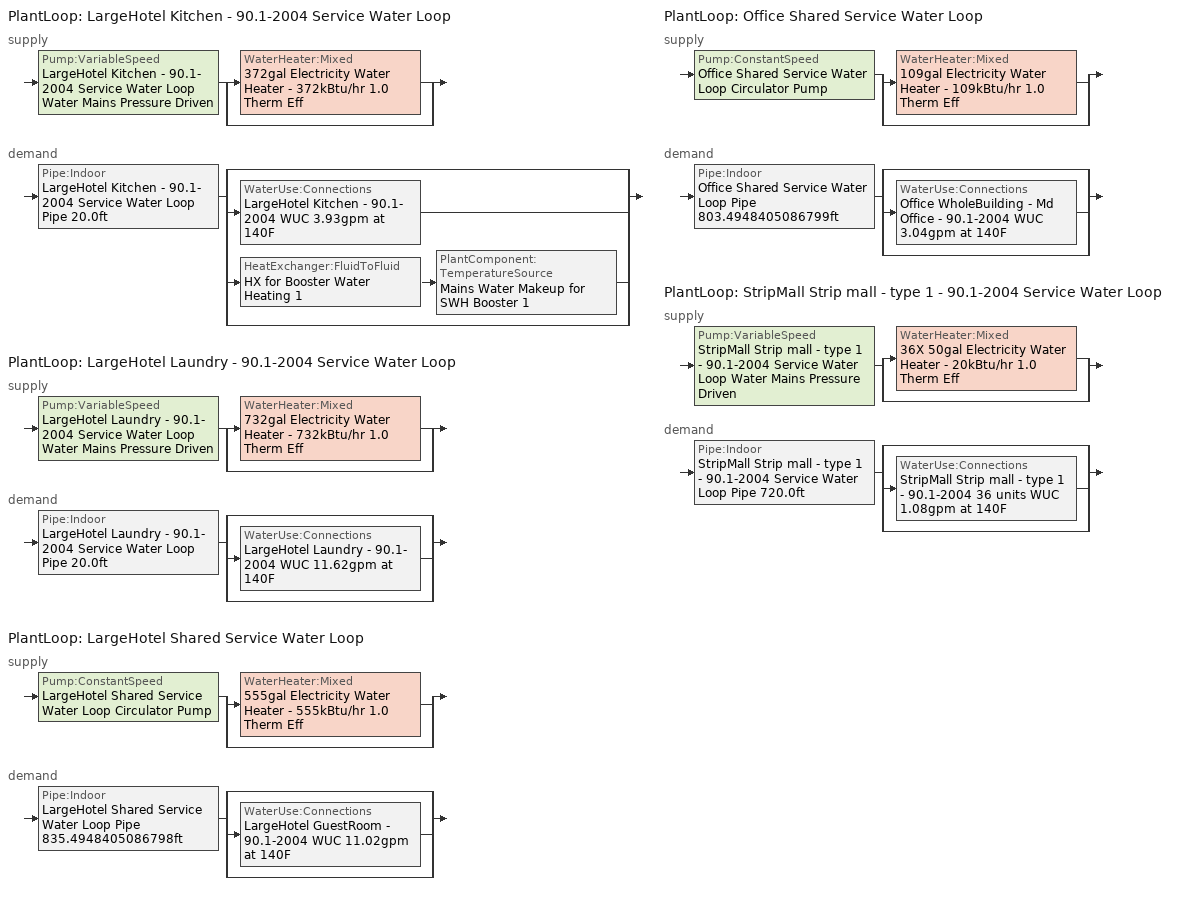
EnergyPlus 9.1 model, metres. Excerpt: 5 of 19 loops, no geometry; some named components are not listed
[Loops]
PlantLoop 'LargeHotel Kitchen - 90.1-2004 Service Water Loop'
 supply: Pump:VariableSpeed 'LargeHotel Kitchen - 90.1-2004 Service Water Loop Water Mains Pressure Driven' > split
  | WaterHeater:Mixed '372gal Electricity Water Heater - 372kBtu/hr 1.0 Therm Eff'
  | bypass
 demand: Pipe:Indoor 'LargeHotel Kitchen - 90.1-2004 Service Water Loop Pipe 20.0ft' > split
  | bypass
  | WaterUse:Connections 'LargeHotel Kitchen - 90.1-2004 WUC 3.93gpm at 140F'
  | HeatExchanger:FluidToFluid 'HX for Booster Water Heating 1' > PlantComponent:TemperatureSource 'Mains Water Makeup for SWH Booster 1'
  | bypass
PlantLoop 'LargeHotel Laundry - 90.1-2004 Service Water Loop'
 supply: Pump:VariableSpeed 'LargeHotel Laundry - 90.1-2004 Service Water Loop Water Mains Pressure Driven' > split
  | WaterHeater:Mixed '732gal Electricity Water Heater - 732kBtu/hr 1.0 Therm Eff'
  | bypass
 demand: Pipe:Indoor 'LargeHotel Laundry - 90.1-2004 Service Water Loop Pipe 20.0ft' > split
  | bypass
  | WaterUse:Connections 'LargeHotel Laundry - 90.1-2004 WUC 11.62gpm at 140F'
  | bypass
PlantLoop 'LargeHotel Shared Service Water Loop'
 supply: Pump:ConstantSpeed 'LargeHotel Shared Service Water Loop Circulator Pump' > split
  | WaterHeater:Mixed '555gal Electricity Water Heater - 555kBtu/hr 1.0 Therm Eff'
  | bypass
 demand: Pipe:Indoor 'LargeHotel Shared Service Water Loop Pipe 835.4948405086798ft' > split
  | bypass
  | WaterUse:Connections 'LargeHotel GuestRoom - 90.1-2004 WUC 11.02gpm at 140F'
  | bypass
PlantLoop 'Office Shared Service Water Loop'
 supply: Pump:ConstantSpeed 'Office Shared Service Water Loop Circulator Pump' > split
  | WaterHeater:Mixed '109gal Electricity Water Heater - 109kBtu/hr 1.0 Therm Eff'
  | bypass
 demand: Pipe:Indoor 'Office Shared Service Water Loop Pipe 803.4948405086799ft' > split
  | bypass
  | WaterUse:Connections 'Office WholeBuilding - Md Office - 90.1-2004 WUC 3.04gpm at 140F'
  | bypass
PlantLoop 'StripMall Strip mall - type 1 - 90.1-2004 Service Water Loop'
 supply: Pump:VariableSpeed 'StripMall Strip mall - type 1 - 90.1-2004 Service Water Loop Water Mains Pressure Driven' > split
  | WaterHeater:Mixed '36X 50gal Electricity Water Heater - 20kBtu/hr 1.0 Therm Eff'
  | bypass
 demand: Pipe:Indoor 'StripMall Strip mall - type 1 - 90.1-2004 Service Water Loop Pipe 720.0ft' > split
  | bypass
  | WaterUse:Connections 'StripMall Strip mall - type 1 - 90.1-2004 36 units WUC 1.08gpm at 140F'
  | bypass
[Material] Roughness=Smooth; Thickness {m}=0.001143; Conductivity {W/m-K}=386; Density {kg/m3}=8906.27; Specific Heat {J/kg-K}=385.1856; Thermal Absorptance=0.9; Solar Absorptance=0.7; Visible Absorptance=0.7
Copper pipe 0.75in type L 1; Copper pipe 0.75in type L 2; Copper pipe 0.75in type L 3; Copper pipe 0.75in type L 6; Copper pipe 0.75in type L 7
[Construction]
Uninsulated copper pipe 0.75in type L 1: Copper pipe 0.75in type L 1
Uninsulated copper pipe 0.75in type L 2: Copper pipe 0.75in type L 2
Uninsulated copper pipe 0.75in type L 3: Copper pipe 0.75in type L 3
Uninsulated copper pipe 0.75in type L 6: Copper pipe 0.75in type L 6
Uninsulated copper pipe 0.75in type L 7: Copper pipe 0.75in type L 7
[SetpointManager:Scheduled] Control Variable=Temperature
Name | Schedule | Setpoint Node or NodeList
Service hot water setpoint manager 1 | Service Water Loop Temp - 140F 1 | LargeHotel Kitchen - 90.1-2004 Service Water Loop Supply Outlet Node
Service hot water setpoint manager 2 | Service Water Loop Temp - 140F 2 | LargeHotel Laundry - 90.1-2004 Service Water Loop Supply Outlet Node
Service hot water setpoint manager 6 | Service Water Loop Temp - 140F 6 | LargeHotel Shared Service Water Loop Supply Outlet Node
Service hot water setpoint manager 7 | Service Water Loop Temp - 140F 7 | Office Shared Service Water Loop Supply Outlet Node
Service hot water setpoint manager 3 | Service Water Loop Temp - 140F 3 | StripMall Strip mall - type 1 - 90.1-2004 Service Water Loop Supply Outlet Node
[PlantLoop] Fluid Type=Water; Maximum Loop Temperature {C}=60; Minimum Loop Temperature {C}=10; Maximum Loop Flow Rate {m3/s}=Autosize; Minimum Loop Flow Rate {m3/s}=0; Plant Loop Volume {m3}=Autocalculate; Load Distribution Scheme=Optimal; Plant Loop Demand Calculation Scheme=SingleSetpoint
Name | Plant Equipment Operation Scheme
LargeHotel Kitchen - 90.1-2004 Service Water Loop | LargeHotel Kitchen - 90.1-2004 Service Water Loop Operation Schemes
LargeHotel Laundry - 90.1-2004 Service Water Loop | LargeHotel Laundry - 90.1-2004 Service Water Loop Operation Schemes
LargeHotel Shared Service Water Loop | LargeHotel Shared Service Water Loop Operation Schemes
Office Shared Service Water Loop | Office Shared Service Water Loop Operation Schemes
StripMall Strip mall - type 1 - 90.1-2004 Service Water Loop | StripMall Strip mall - type 1 - 90.1-2004 Service Water Loop Operation Schemes
[Sizing:Plant] Loop Type=Heating; Design Loop Exit Temperature {C}=60; Loop Design Temperature Difference {deltaC}=5; Sizing Option=NonCoincident; Zone Timesteps in Averaging Window=1; Coincident Sizing Factor Mode=None
LargeHotel Kitchen - 90.1-2004 Service Water Loop; LargeHotel Laundry - 90.1-2004 Service Water Loop; LargeHotel Shared Service Water Loop; Office Shared Service Water Loop; StripMall Strip mall - type 1 - 90.1-2004 Service Water Loop
[Pump:ConstantSpeed] Design Flow Rate {m3/s}=Autosize; Design Pump Head {Pa}=29890.7; Design Power Consumption {W}=Autosize; Motor Efficiency=0.825; Fraction of Motor Inefficiencies to Fluid Stream=0; Pump Control Type=Intermittent; Design Power Sizing Method=PowerPerFlowPerPressure; Design Electric Power per Unit Flow Rate {W/(m3/s)}=348701.1; Design Shaft Power per Unit Flow Rate per Unit Head=1.28205
LargeHotel Shared Service Water Loop Circulator Pump; Office Shared Service Water Loop Circulator Pump
[Pump:VariableSpeed] Design Maximum Flow Rate {m3/s}=Autosize; Design Pump Head {Pa}=0.001; Design Power Consumption {W}=Autosize; Motor Efficiency=0.825; Fraction of Motor Inefficiencies to Fluid Stream=0; Coefficient 1 of the Part Load Performance Curve=0; Coefficient 2 of the Part Load Performance Curve=1; Coefficient 3 of the Part Load Performance Curve=0; Coefficient 4 of the Part Load Performance Curve=0; Design Minimum Flow Rate {m3/s}=0; Pump Control Type=Continuous; Skin Loss Radiative Fraction=0.5; Design Power Sizing Method=PowerPerFlowPerPressure; Design Electric Power per Unit Flow Rate {W/(m3/s)}=348701.1; Design Shaft Power per Unit Flow Rate per Unit Head=1.28205; Design Minimum Flow Rate Fraction=0
LargeHotel Kitchen - 90.1-2004 Service Water Loop Water Mains Pressure Driven; LargeHotel Laundry - 90.1-2004 Service Water Loop Water Mains Pressure Driven; StripMall Strip mall - type 1 - 90.1-2004 Service Water Loop Water Mains Pressure Driven
[PlantEquipmentOperationSchemes] Control Scheme Object Type 1=PlantEquipmentOperation:HeatingLoad; Control Scheme Schedule Name 1=Always On Discrete
Name | Control Scheme Name 1
LargeHotel Kitchen - 90.1-2004 Service Water Loop Operation Schemes | LargeHotel Kitchen - 90.1-2004 Service Water Loop Heating Operation Scheme
LargeHotel Laundry - 90.1-2004 Service Water Loop Operation Schemes | LargeHotel Laundry - 90.1-2004 Service Water Loop Heating Operation Scheme
LargeHotel Shared Service Water Loop Operation Schemes | LargeHotel Shared Service Water Loop Heating Operation Scheme
Office Shared Service Water Loop Operation Schemes | Office Shared Service Water Loop Heating Operation Scheme
StripMall Strip mall - type 1 - 90.1-2004 Service Water Loop Operation Schemes | StripMall Strip mall - type 1 - 90.1-2004 Service Water Loop Heating Operation Scheme
[PlantEquipmentList]
LargeHotel Kitchen - 90.1-2004 Service Water Loop Heating Equipment List: WaterHeater:Mixed, 372gal Electricity Water Heater - 372kBtu/hr 1.0 Therm Eff
LargeHotel Laundry - 90.1-2004 Service Water Loop Heating Equipment List: WaterHeater:Mixed, 732gal Electricity Water Heater - 732kBtu/hr 1.0 Therm Eff
LargeHotel Shared Service Water Loop Heating Equipment List: WaterHeater:Mixed, 555gal Electricity Water Heater - 555kBtu/hr 1.0 Therm Eff
Office Shared Service Water Loop Heating Equipment List: WaterHeater:Mixed, 109gal Electricity Water Heater - 109kBtu/hr 1.0 Therm Eff
StripMall Strip mall - type 1 - 90.1-2004 Service Water Loop Heating Equipment List: WaterHeater:Mixed, 36X 50gal Electricity Water Heater - 20kBtu/hr 1.0 Therm Eff
[WaterHeater:Mixed] Deadband Temperature Difference {deltaC}=2; Maximum Temperature Limit {C}=60; Heater Control Type=Cycle; Heater Ignition Minimum Flow Rate {m3/s}=0; Heater Ignition Delay {s}=0; Heater Fuel Type=Electricity; Heater Thermal Efficiency=1; Off Cycle Parasitic Fuel Consumption Rate {W}=0; Off Cycle Parasitic Fuel Type=Electricity; Off Cycle Parasitic Heat Fraction to Tank=0; On Cycle Parasitic Fuel Consumption Rate {W}=0; On Cycle Parasitic Fuel Type=Electricity; On Cycle Parasitic Heat Fraction to Tank=0; Ambient Temperature Indicator=Schedule; Off Cycle Loss Fraction to Zone=1; On Cycle Loss Fraction to Zone=1; Use Side Effectiveness=1; Source Side Effectiveness=1; Use Side Design Flow Rate {m3/s}=Autosize; Source Side Design Flow Rate {m3/s}=Autosize; Indirect Water Heating Recovery Time {hr}=1.5; Source Side Flow Control Mode=IndirectHeatPrimarySetpoint
Name | Tank Volume {m3} | Setpoint Temperature Schedule | Heater Maximum Capacity {W} | Ambient Temperature Schedule | Off Cycle Loss Coefficient to Ambient Temperature {W/K} | On Cycle Loss Coefficient to Ambient Temperature {W/K}
372gal Electricity Water Heater - 372kBtu/hr 1.0 Therm Eff | 1.4067 | Service Water Loop Temp - 140F 1 | 108908 | Water Heater Ambient Temp Schedule - 71.6f 1 | 5.23536 | 5.23536
732gal Electricity Water Heater - 732kBtu/hr 1.0 Therm Eff | 2.77092 | Service Water Loop Temp - 140F 2 | 214528 | Water Heater Ambient Temp Schedule - 71.6f 2 | 7.28698 | 7.28698
555gal Electricity Water Heater - 555kBtu/hr 1.0 Therm Eff | 2.10228 | Service Water Loop Temp - 140F 6 | 162761 | Water Heater Ambient Temp Schedule - 71.6f 6 | 6.36663 | 6.36663
109gal Electricity Water Heater - 109kBtu/hr 1.0 Therm Eff | 0.413151 | Service Water Loop Temp - 140F 7 | 31986.6 | Water Heater Ambient Temp Schedule - 71.6f 7 | 2.9063 | 2.9063
36X 50gal Electricity Water Heater - 20kBtu/hr 1.0 Therm Eff | 6.81374 | Service Water Loop Temp - 140F 3 | 211011 | Water Heater Ambient Temp Schedule - 71.6f 3 | 2.10637 | 2.10637
[WaterUse:Connections]
Name | Water Use Equipment Name 1
LargeHotel Kitchen - 90.1-2004 WUC 3.93gpm at 140F | LargeHotel Kitchen - 90.1-2004 Service Water Use 3.93gpm at 140F
LargeHotel Laundry - 90.1-2004 WUC 11.62gpm at 140F | LargeHotel Laundry - 90.1-2004 Service Water Use 11.62gpm at 140F
LargeHotel GuestRoom - 90.1-2004 WUC 11.02gpm at 140F | LargeHotel GuestRoom - 90.1-2004 Service Water Use 11.02gpm at 140F
Office WholeBuilding - Md Office - 90.1-2004 WUC 3.04gpm at 140F | Office WholeBuilding - Md Office - 90.1-2004 Service Water Use 3.04gpm at 140F
StripMall Strip mall - type 1 - 90.1-2004 36 units WUC 1.08gpm at 140F | StripMall Strip mall - type 1 - 90.1-2004 36 units Service Water Use 1.08gpm at 140F
[WaterUse:Equipment] Sensible Fraction Schedule=Fraction Sensible - 0.2; Latent Fraction Schedule=Fraction Latent - 0.05
Name | Peak Flow Rate {m3/s} | Flow Rate Fraction Schedule | Target Temperature Schedule
LargeHotel Kitchen - 90.1-2004 Service Water Use 3.93gpm at 140F | 0.000248095 | HotelLarge BLDG_SWH_SCH | Mixed Water At Faucet Temp - 140F 2
LargeHotel Laundry - 90.1-2004 Service Water Use 11.62gpm at 140F | 0.000733047 | HotelLarge LaundryRoom_SWH_Sch_Post2004 | Mixed Water At Faucet Temp - 140F 3
LargeHotel GuestRoom - 90.1-2004 Service Water Use 11.02gpm at 140F | 0.000695199 | HotelLarge GuestRoom_SWH_Sch | Mixed Water At Faucet Temp - 140F 1
Office WholeBuilding - Md Office - 90.1-2004 Service Water Use 3.04gpm at 140F | 0.000191753 | OfficeMedium BLDG_SWH_SCH | Mixed Water At Faucet Temp - 140F 4
StripMall Strip mall - type 1 - 90.1-2004 36 units Service Water Use 1.08gpm at 140F | 6.81374e-05 | RetailStripmall Type1_SWH_SCH | Mixed Water At Faucet Temp - 140F 5
[PlantEquipmentOperation:HeatingLoad] Load Range Lower Limit 1 {W}=0; Load Range Upper Limit 1 {W}=1000000000
Name | Range Equipment List Name 1
LargeHotel Kitchen - 90.1-2004 Service Water Loop Heating Operation Scheme | LargeHotel Kitchen - 90.1-2004 Service Water Loop Heating Equipment List
LargeHotel Laundry - 90.1-2004 Service Water Loop Heating Operation Scheme | LargeHotel Laundry - 90.1-2004 Service Water Loop Heating Equipment List
LargeHotel Shared Service Water Loop Heating Operation Scheme | LargeHotel Shared Service Water Loop Heating Equipment List
Office Shared Service Water Loop Heating Operation Scheme | Office Shared Service Water Loop Heating Equipment List
StripMall Strip mall - type 1 - 90.1-2004 Service Water Loop Heating Operation Scheme | StripMall Strip mall - type 1 - 90.1-2004 Service Water Loop Heating Equipment List
[Pipe:Indoor] Environment Type=Schedule; Pipe Inside Diameter {m}=0.019939
Name | Construction | Ambient Temperature Schedule | Ambient Air Velocity Schedule | Pipe Length {m}
LargeHotel Kitchen - 90.1-2004 Service Water Loop Pipe 20.0ft | Uninsulated copper pipe 0.75in type L 1 | LargeHotel Kitchen - 90.1-2004 Service Water Loop Piping Air Temp - 70F | LargeHotel Kitchen - 90.1-2004 Service Water Loop Piping Air Velocity - 0.67mph | 6.096
LargeHotel Laundry - 90.1-2004 Service Water Loop Pipe 20.0ft | Uninsulated copper pipe 0.75in type L 2 | LargeHotel Laundry - 90.1-2004 Service Water Loop Piping Air Temp - 70F | LargeHotel Laundry - 90.1-2004 Service Water Loop Piping Air Velocity - 0.67mph | 6.096
LargeHotel Shared Service Water Loop Pipe 835.4948405086798ft | Uninsulated copper pipe 0.75in type L 6 | LargeHotel Shared Service Water Loop Piping Air Temp - 70F | LargeHotel Shared Service Water Loop Piping Air Velocity - 0.67mph | 254.659
Office Shared Service Water Loop Pipe 803.4948405086799ft | Uninsulated copper pipe 0.75in type L 7 | Office Shared Service Water Loop Piping Air Temp - 70F | Office Shared Service Water Loop Piping Air Velocity - 0.67mph | 244.905
StripMall Strip mall - type 1 - 90.1-2004 Service Water Loop Pipe 720.0ft | Uninsulated copper pipe 0.75in type L 3 | StripMall Strip mall - type 1 - 90.1-2004 Service Water Loop Piping Air Temp - 70F | StripMall Strip mall - type 1 - 90.1-2004 Service Water Loop Piping Air Velocity - 0.67mph | 219.456
[PlantComponent:TemperatureSource]
Mains Water Makeup for SWH Booster 1: Design Volume Flow Rate {m3/s}=Autosize; Temperature Specification Type=Scheduled; Source Temperature {C}=8; Source Temperature Schedule=Mains Water Temperature 1
[Schedule:Day:Interval]
Fraction Latent - 0.05 Default: No, 24:00, 0.05
Fraction Sensible - 0.2 Default: No, 24:00, 0.2
HotelLarge BLDG_SWH_SCH Default: No, 01:00, 0.25, 05:00, 0.2, 06:00, 0.3, 09:00, 0.5, 10:00, 0.55, 12:00, 0.5, 14:00, 0.4, 17:00, 0.3, 18:00, 0.4, 20:00, 0.5, 21:00, 0.4, 22:00, 0.5, 23:00, 0.4, 24:00, 0.2
HotelLarge BLDG_SWH_SCH SmrDsn|Wkdy Day; HotelLarge BLDG_SWH_SCH Summer Design Day: No, 01:00, 0.2, 04:00, 0.15, 05:00, 0.2, 06:00, 0.25, 07:00, 0.5, 08:00, 0.6, 09:00, 0.55, 10:00, 0.45, 11:00, 0.4, 12:00, 0.45, 13:00, 0.4, 14:00, 0.35, 17:00, 0.3, 18:00, 0.4, 19:00, 0.55, 20:00, 0.6, 21:00, 0.5, 22:00, 0.55, 23:00, 0.45, 24:00, 0.25
HotelLarge BLDG_SWH_SCH Winter Design Day; HotelLarge BLDG_SWH_SCH WntrDsn|Sat Day: No, 01:00, 0.2, 04:00, 0.15, 05:00, 0.2, 06:00, 0.25, 07:00, 0.4, 10:00, 0.5, 11:00, 0.45, 13:00, 0.5, 14:00, 0.45, 16:00, 0.4, 17:00, 0.35, 18:00, 0.4, 20:00, 0.55, 21:00, 0.5, 22:00, 0.55, 23:00, 0.4, 24:00, 0.3
HotelLarge GuestRoom_SWH_Sch Default; HotelLarge GuestRoom_SWH_Sch Summer Design Day; HotelLarge GuestRoom_SWH_Sch Winter Design Day: No, 01:00, 0.2, 04:00, 0.15, 05:00, 0.2, 06:00, 0.25, 07:00, 0.35, 08:00, 0.6, 09:00, 0.8, 10:00, 0.55, 11:00, 0.4, 12:00, 0.3, 17:00, 0.2, 18:00, 0.25, 19:00, 0.3, 22:00, 0.4, 23:00, 0.6, 24:00, 0.35
HotelLarge GuestRoom_SWH_Sch Wkdy Day: No, 01:00, 0.2, 04:00, 0.15, 05:00, 0.2, 06:00, 0.35, 07:00, 0.6, 08:00, 0.8, 09:00, 0.55, 10:00, 0.4, 11:00, 0.3, 17:00, 0.2, 18:00, 0.3, 19:00, 0.55, 21:00, 0.4, 22:00, 0.6, 23:00, 0.45, 24:00, 0.25
HotelLarge LaundryRoom_SWH_Sch_Post2004 Default; HotelLarge LaundryRoom_SWH_Sch_Post2004 Summer Design Day; HotelLarge LaundryRoom_SWH_Sch_Post2004 Winter Design Day: No, 17:00, 0, 24:00, 1
LargeHotel Kitchen - 90.1-2004 Service Water Loop Piping Air Temp - 70F Default; LargeHotel Laundry - 90.1-2004 Service Water Loop Piping Air Temp - 70F Default; LargeHotel Shared Service Water Loop Piping Air Temp - 70F Default; Office Shared Service Water Loop Piping Air Temp - 70F Default; StripMall Strip mall - type 1 - 90.1-2004 Service Water Loop Piping Air Temp - 70F Default: No, 24:00, 21.1111
LargeHotel Kitchen - 90.1-2004 Service Water Loop Piping Air Velocity - 0.67mph Default; LargeHotel Laundry - 90.1-2004 Service Water Loop Piping Air Velocity - 0.67mph Default; LargeHotel Shared Service Water Loop Piping Air Velocity - 0.67mph Default; Office Shared Service Water Loop Piping Air Velocity - 0.67mph Default; StripMall Strip mall - type 1 - 90.1-2004 Service Water Loop Piping Air Velocity - 0.67mph Default: No, 24:00, 0.3
Mixed Water At Faucet Temp - 140F Default 1; Mixed Water At Faucet Temp - 140F Default 2; Mixed Water At Faucet Temp - 140F Default 3; Mixed Water At Faucet Temp - 140F Default 4; Mixed Water At Faucet Temp - 140F Default 5; Service Water Loop Temp - 140F Default 1; Service Water Loop Temp - 140F Default 2; Service Water Loop Temp - 140F Default 3; Service Water Loop Temp - 140F Default 6; Service Water Loop Temp - 140F Default 7: No, 24:00, 60
OfficeMedium BLDG_SWH_SCH Default: No, 06:00, 0, 11:00, 0.04, 13:00, 0.06, 14:00, 0.09, 15:00, 0.06, 18:00, 0.04, 24:00, 0
OfficeMedium BLDG_SWH_SCH SmrDsn|Wkdy Day; OfficeMedium BLDG_SWH_SCH Summer Design Day: No, 06:00, 0, 07:00, 0.07, 08:00, 0.19, 09:00, 0.35, 10:00, 0.38, 11:00, 0.39, 12:00, 0.47, 13:00, 0.57, 14:00, 0.54, 15:00, 0.34, 16:00, 0.33, 17:00, 0.44, 18:00, 0.26, 19:00, 0.21, 20:00, 0.15, 21:00, 0.17, 22:00, 0.08, 24:00, 0.05
OfficeMedium BLDG_SWH_SCH Winter Design Day; OfficeMedium BLDG_SWH_SCH WntrDsn|Sat Day: No, 06:00, 0, 07:00, 0.07, 08:00, 0.11, 09:00, 0.15, 10:00, 0.21, 11:00, 0.19, 12:00, 0.23, 13:00, 0.2, 14:00, 0.19, 15:00, 0.15, 16:00, 0.13, 17:00, 0.14, 19:00, 0.07, 24:00, 0
RetailStripmall Type1_SWH_SCH Default: No, 08:00, 0, 09:00, 0.1, 10:00, 0.14, 11:00, 0.29, 12:00, 0.31, 14:00, 0.36, 15:00, 0.34, 16:00, 0.35, 17:00, 0.37, 18:00, 0.34, 19:00, 0.25, 20:00, 0.27, 21:00, 0.21, 23:00, 0.16, 24:00, 0.1
RetailStripmall Type1_SWH_SCH SmrDsn|Mon|Tue|Wed|Thu Day; RetailStripmall Type1_SWH_SCH Summer Design Day: No, 07:00, 0, 09:00, 0.04, 10:00, 0.15, 11:00, 0.23, 12:00, 0.32, 13:00, 0.41, 14:00, 0.62, 15:00, 0.6, 16:00, 0.55, 17:00, 0.45, 18:00, 0.5, 19:00, 0.46, 20:00, 0.47, 21:00, 0.34, 22:00, 0.33, 23:00, 0.23, 24:00, 0.13
RetailStripmall Type1_SWH_SCH Winter Design Day; RetailStripmall Type1_SWH_SCH WntrDsn|Sat|Fri Day: No, 01:00, 0.13, 09:00, 0, 10:00, 0.2, 11:00, 0.23, 12:00, 0.32, 13:00, 0.41, 14:00, 0.65, 15:00, 0.6, 16:00, 0.55, 17:00, 0.45, 18:00, 0.5, 19:00, 0.46, 20:00, 0.47, 21:00, 0.34, 22:00, 0.33, 23:00, 0.23, 24:00, 0.13
Water Heater Ambient Temp Schedule - 71.6f Default 1; Water Heater Ambient Temp Schedule - 71.6f Default 2; Water Heater Ambient Temp Schedule - 71.6f Default 3; Water Heater Ambient Temp Schedule - 71.6f Default 6; Water Heater Ambient Temp Schedule - 71.6f Default 7: No, 24:00, 22
[Schedule:Week:Daily]
Fraction Latent - 0.05 Week Rule - Jan1-Dec31: Fraction Latent - 0.05 Default, Fraction Latent - 0.05 Default, Fraction Latent - 0.05 Default, Fraction Latent - 0.05 Default, Fraction Latent - 0.05 Default, Fraction Latent - 0.05 Default, Fraction Latent - 0.05 Default, Fraction Latent - 0.05 Default, Fraction Latent - 0.05 Default, Fraction Latent - 0.05 Default, Fraction Latent - 0.05 Default, Fraction Latent - 0.05 Default
Fraction Sensible - 0.2 Week Rule - Jan1-Dec31: Fraction Sensible - 0.2 Default, Fraction Sensible - 0.2 Default, Fraction Sensible - 0.2 Default, Fraction Sensible - 0.2 Default, Fraction Sensible - 0.2 Default, Fraction Sensible - 0.2 Default, Fraction Sensible - 0.2 Default, Fraction Sensible - 0.2 Default, Fraction Sensible - 0.2 Default, Fraction Sensible - 0.2 Default, Fraction Sensible - 0.2 Default, Fraction Sensible - 0.2 Default
HotelLarge BLDG_SWH_SCH Week Rule - Jan1-Dec31: HotelLarge BLDG_SWH_SCH Default, HotelLarge BLDG_SWH_SCH SmrDsn|Wkdy Day, HotelLarge BLDG_SWH_SCH SmrDsn|Wkdy Day, HotelLarge BLDG_SWH_SCH SmrDsn|Wkdy Day, HotelLarge BLDG_SWH_SCH SmrDsn|Wkdy Day, HotelLarge BLDG_SWH_SCH SmrDsn|Wkdy Day, HotelLarge BLDG_SWH_SCH WntrDsn|Sat Day, HotelLarge BLDG_SWH_SCH Default, HotelLarge BLDG_SWH_SCH Summer Design Day, HotelLarge BLDG_SWH_SCH Winter Design Day, HotelLarge BLDG_SWH_SCH Default, HotelLarge BLDG_SWH_SCH Default
HotelLarge GuestRoom_SWH_Sch Week Rule - Jan1-Dec31: HotelLarge GuestRoom_SWH_Sch Default, HotelLarge GuestRoom_SWH_Sch Wkdy Day, HotelLarge GuestRoom_SWH_Sch Wkdy Day, HotelLarge GuestRoom_SWH_Sch Wkdy Day, HotelLarge GuestRoom_SWH_Sch Wkdy Day, HotelLarge GuestRoom_SWH_Sch Wkdy Day, HotelLarge GuestRoom_SWH_Sch Default, HotelLarge GuestRoom_SWH_Sch Default, HotelLarge GuestRoom_SWH_Sch Summer Design Day, HotelLarge GuestRoom_SWH_Sch Winter Design Day, HotelLarge GuestRoom_SWH_Sch Default, HotelLarge GuestRoom_SWH_Sch Default
HotelLarge LaundryRoom_SWH_Sch_Post2004 Week Rule - Jan1-Dec31: HotelLarge LaundryRoom_SWH_Sch_Post2004 Default, HotelLarge LaundryRoom_SWH_Sch_Post2004 Default, HotelLarge LaundryRoom_SWH_Sch_Post2004 Default, HotelLarge LaundryRoom_SWH_Sch_Post2004 Default, HotelLarge LaundryRoom_SWH_Sch_Post2004 Default, HotelLarge LaundryRoom_SWH_Sch_Post2004 Default, HotelLarge LaundryRoom_SWH_Sch_Post2004 Default, HotelLarge LaundryRoom_SWH_Sch_Post2004 Default, HotelLarge LaundryRoom_SWH_Sch_Post2004 Summer Design Day, HotelLarge LaundryRoom_SWH_Sch_Post2004 Winter Design Day, HotelLarge LaundryRoom_SWH_Sch_Post2004 Default, HotelLarge LaundryRoom_SWH_Sch_Post2004 Default
LargeHotel Kitchen - 90.1-2004 Service Water Loop Piping Air Temp - 70F Week Rule - Jan1-Dec31: LargeHotel Kitchen - 90.1-2004 Service Water Loop Piping Air Temp - 70F Default, LargeHotel Kitchen - 90.1-2004 Service Water Loop Piping Air Temp - 70F Default, LargeHotel Kitchen - 90.1-2004 Service Water Loop Piping Air Temp - 70F Default, LargeHotel Kitchen - 90.1-2004 Service Water Loop Piping Air Temp - 70F Default, LargeHotel Kitchen - 90.1-2004 Service Water Loop Piping Air Temp - 70F Default, LargeHotel Kitchen - 90.1-2004 Service Water Loop Piping Air Temp - 70F Default, LargeHotel Kitchen - 90.1-2004 Service Water Loop Piping Air Temp - 70F Default, LargeHotel Kitchen - 90.1-2004 Service Water Loop Piping Air Temp - 70F Default, LargeHotel Kitchen - 90.1-2004 Service Water Loop Piping Air Temp - 70F Default, LargeHotel Kitchen - 90.1-2004 Service Water Loop Piping Air Temp - 70F Default, LargeHotel Kitchen - 90.1-2004 Service Water Loop Piping Air Temp - 70F Default, LargeHotel Kitchen - 90.1-2004 Service Water Loop Piping Air Temp - 70F Default
LargeHotel Kitchen - 90.1-2004 Service Water Loop Piping Air Velocity - 0.67mph Week Rule - Jan1-Dec31: LargeHotel Kitchen - 90.1-2004 Service Water Loop Piping Air Velocity - 0.67mph Default, LargeHotel Kitchen - 90.1-2004 Service Water Loop Piping Air Velocity - 0.67mph Default, LargeHotel Kitchen - 90.1-2004 Service Water Loop Piping Air Velocity - 0.67mph Default, LargeHotel Kitchen - 90.1-2004 Service Water Loop Piping Air Velocity - 0.67mph Default, LargeHotel Kitchen - 90.1-2004 Service Water Loop Piping Air Velocity - 0.67mph Default, LargeHotel Kitchen - 90.1-2004 Service Water Loop Piping Air Velocity - 0.67mph Default, LargeHotel Kitchen - 90.1-2004 Service Water Loop Piping Air Velocity - 0.67mph Default, LargeHotel Kitchen - 90.1-2004 Service Water Loop Piping Air Velocity - 0.67mph Default, LargeHotel Kitchen - 90.1-2004 Service Water Loop Piping Air Velocity - 0.67mph Default, LargeHotel Kitchen - 90.1-2004 Service Water Loop Piping Air Velocity - 0.67mph Default, LargeHotel Kitchen - 90.1-2004 Service Water Loop Piping Air Velocity - 0.67mph Default, LargeHotel Kitchen - 90.1-2004 Service Water Loop Piping Air Velocity - 0.67mph Default
LargeHotel Laundry - 90.1-2004 Service Water Loop Piping Air Temp - 70F Week Rule - Jan1-Dec31: LargeHotel Laundry - 90.1-2004 Service Water Loop Piping Air Temp - 70F Default, LargeHotel Laundry - 90.1-2004 Service Water Loop Piping Air Temp - 70F Default, LargeHotel Laundry - 90.1-2004 Service Water Loop Piping Air Temp - 70F Default, LargeHotel Laundry - 90.1-2004 Service Water Loop Piping Air Temp - 70F Default, LargeHotel Laundry - 90.1-2004 Service Water Loop Piping Air Temp - 70F Default, LargeHotel Laundry - 90.1-2004 Service Water Loop Piping Air Temp - 70F Default, LargeHotel Laundry - 90.1-2004 Service Water Loop Piping Air Temp - 70F Default, LargeHotel Laundry - 90.1-2004 Service Water Loop Piping Air Temp - 70F Default, LargeHotel Laundry - 90.1-2004 Service Water Loop Piping Air Temp - 70F Default, LargeHotel Laundry - 90.1-2004 Service Water Loop Piping Air Temp - 70F Default, LargeHotel Laundry - 90.1-2004 Service Water Loop Piping Air Temp - 70F Default, LargeHotel Laundry - 90.1-2004 Service Water Loop Piping Air Temp - 70F Default
LargeHotel Laundry - 90.1-2004 Service Water Loop Piping Air Velocity - 0.67mph Week Rule - Jan1-Dec31: LargeHotel Laundry - 90.1-2004 Service Water Loop Piping Air Velocity - 0.67mph Default, LargeHotel Laundry - 90.1-2004 Service Water Loop Piping Air Velocity - 0.67mph Default, LargeHotel Laundry - 90.1-2004 Service Water Loop Piping Air Velocity - 0.67mph Default, LargeHotel Laundry - 90.1-2004 Service Water Loop Piping Air Velocity - 0.67mph Default, LargeHotel Laundry - 90.1-2004 Service Water Loop Piping Air Velocity - 0.67mph Default, LargeHotel Laundry - 90.1-2004 Service Water Loop Piping Air Velocity - 0.67mph Default, LargeHotel Laundry - 90.1-2004 Service Water Loop Piping Air Velocity - 0.67mph Default, LargeHotel Laundry - 90.1-2004 Service Water Loop Piping Air Velocity - 0.67mph Default, LargeHotel Laundry - 90.1-2004 Service Water Loop Piping Air Velocity - 0.67mph Default, LargeHotel Laundry - 90.1-2004 Service Water Loop Piping Air Velocity - 0.67mph Default, LargeHotel Laundry - 90.1-2004 Service Water Loop Piping Air Velocity - 0.67mph Default, LargeHotel Laundry - 90.1-2004 Service Water Loop Piping Air Velocity - 0.67mph Default
LargeHotel Shared Service Water Loop Piping Air Temp - 70F Week Rule - Jan1-Dec31: LargeHotel Shared Service Water Loop Piping Air Temp - 70F Default, LargeHotel Shared Service Water Loop Piping Air Temp - 70F Default, LargeHotel Shared Service Water Loop Piping Air Temp - 70F Default, LargeHotel Shared Service Water Loop Piping Air Temp - 70F Default, LargeHotel Shared Service Water Loop Piping Air Temp - 70F Default, LargeHotel Shared Service Water Loop Piping Air Temp - 70F Default, LargeHotel Shared Service Water Loop Piping Air Temp - 70F Default, LargeHotel Shared Service Water Loop Piping Air Temp - 70F Default, LargeHotel Shared Service Water Loop Piping Air Temp - 70F Default, LargeHotel Shared Service Water Loop Piping Air Temp - 70F Default, LargeHotel Shared Service Water Loop Piping Air Temp - 70F Default, LargeHotel Shared Service Water Loop Piping Air Temp - 70F Default
LargeHotel Shared Service Water Loop Piping Air Velocity - 0.67mph Week Rule - Jan1-Dec31: LargeHotel Shared Service Water Loop Piping Air Velocity - 0.67mph Default, LargeHotel Shared Service Water Loop Piping Air Velocity - 0.67mph Default, LargeHotel Shared Service Water Loop Piping Air Velocity - 0.67mph Default, LargeHotel Shared Service Water Loop Piping Air Velocity - 0.67mph Default, LargeHotel Shared Service Water Loop Piping Air Velocity - 0.67mph Default, LargeHotel Shared Service Water Loop Piping Air Velocity - 0.67mph Default, LargeHotel Shared Service Water Loop Piping Air Velocity - 0.67mph Default, LargeHotel Shared Service Water Loop Piping Air Velocity - 0.67mph Default, LargeHotel Shared Service Water Loop Piping Air Velocity - 0.67mph Default, LargeHotel Shared Service Water Loop Piping Air Velocity - 0.67mph Default, LargeHotel Shared Service Water Loop Piping Air Velocity - 0.67mph Default, LargeHotel Shared Service Water Loop Piping Air Velocity - 0.67mph Default
Mixed Water At Faucet Temp - 140F 1 Week Rule - Jan1-Dec31: Mixed Water At Faucet Temp - 140F Default 1, Mixed Water At Faucet Temp - 140F Default 1, Mixed Water At Faucet Temp - 140F Default 1, Mixed Water At Faucet Temp - 140F Default 1, Mixed Water At Faucet Temp - 140F Default 1, Mixed Water At Faucet Temp - 140F Default 1, Mixed Water At Faucet Temp - 140F Default 1, Mixed Water At Faucet Temp - 140F Default 1, Mixed Water At Faucet Temp - 140F Default 1, Mixed Water At Faucet Temp - 140F Default 1, Mixed Water At Faucet Temp - 140F Default 1, Mixed Water At Faucet Temp - 140F Default 1
Mixed Water At Faucet Temp - 140F 2 Week Rule - Jan1-Dec31: Mixed Water At Faucet Temp - 140F Default 2, Mixed Water At Faucet Temp - 140F Default 2, Mixed Water At Faucet Temp - 140F Default 2, Mixed Water At Faucet Temp - 140F Default 2, Mixed Water At Faucet Temp - 140F Default 2, Mixed Water At Faucet Temp - 140F Default 2, Mixed Water At Faucet Temp - 140F Default 2, Mixed Water At Faucet Temp - 140F Default 2, Mixed Water At Faucet Temp - 140F Default 2, Mixed Water At Faucet Temp - 140F Default 2, Mixed Water At Faucet Temp - 140F Default 2, Mixed Water At Faucet Temp - 140F Default 2
Mixed Water At Faucet Temp - 140F 3 Week Rule - Jan1-Dec31: Mixed Water At Faucet Temp - 140F Default 3, Mixed Water At Faucet Temp - 140F Default 3, Mixed Water At Faucet Temp - 140F Default 3, Mixed Water At Faucet Temp - 140F Default 3, Mixed Water At Faucet Temp - 140F Default 3, Mixed Water At Faucet Temp - 140F Default 3, Mixed Water At Faucet Temp - 140F Default 3, Mixed Water At Faucet Temp - 140F Default 3, Mixed Water At Faucet Temp - 140F Default 3, Mixed Water At Faucet Temp - 140F Default 3, Mixed Water At Faucet Temp - 140F Default 3, Mixed Water At Faucet Temp - 140F Default 3
Mixed Water At Faucet Temp - 140F 4 Week Rule - Jan1-Dec31: Mixed Water At Faucet Temp - 140F Default 4, Mixed Water At Faucet Temp - 140F Default 4, Mixed Water At Faucet Temp - 140F Default 4, Mixed Water At Faucet Temp - 140F Default 4, Mixed Water At Faucet Temp - 140F Default 4, Mixed Water At Faucet Temp - 140F Default 4, Mixed Water At Faucet Temp - 140F Default 4, Mixed Water At Faucet Temp - 140F Default 4, Mixed Water At Faucet Temp - 140F Default 4, Mixed Water At Faucet Temp - 140F Default 4, Mixed Water At Faucet Temp - 140F Default 4, Mixed Water At Faucet Temp - 140F Default 4
Mixed Water At Faucet Temp - 140F 5 Week Rule - Jan1-Dec31: Mixed Water At Faucet Temp - 140F Default 5, Mixed Water At Faucet Temp - 140F Default 5, Mixed Water At Faucet Temp - 140F Default 5, Mixed Water At Faucet Temp - 140F Default 5, Mixed Water At Faucet Temp - 140F Default 5, Mixed Water At Faucet Temp - 140F Default 5, Mixed Water At Faucet Temp - 140F Default 5, Mixed Water At Faucet Temp - 140F Default 5, Mixed Water At Faucet Temp - 140F Default 5, Mixed Water At Faucet Temp - 140F Default 5, Mixed Water At Faucet Temp - 140F Default 5, Mixed Water At Faucet Temp - 140F Default 5
Office Shared Service Water Loop Piping Air Temp - 70F Week Rule - Jan1-Dec31: Office Shared Service Water Loop Piping Air Temp - 70F Default, Office Shared Service Water Loop Piping Air Temp - 70F Default, Office Shared Service Water Loop Piping Air Temp - 70F Default, Office Shared Service Water Loop Piping Air Temp - 70F Default, Office Shared Service Water Loop Piping Air Temp - 70F Default, Office Shared Service Water Loop Piping Air Temp - 70F Default, Office Shared Service Water Loop Piping Air Temp - 70F Default, Office Shared Service Water Loop Piping Air Temp - 70F Default, Office Shared Service Water Loop Piping Air Temp - 70F Default, Office Shared Service Water Loop Piping Air Temp - 70F Default, Office Shared Service Water Loop Piping Air Temp - 70F Default, Office Shared Service Water Loop Piping Air Temp - 70F Default
Office Shared Service Water Loop Piping Air Velocity - 0.67mph Week Rule - Jan1-Dec31: Office Shared Service Water Loop Piping Air Velocity - 0.67mph Default, Office Shared Service Water Loop Piping Air Velocity - 0.67mph Default, Office Shared Service Water Loop Piping Air Velocity - 0.67mph Default, Office Shared Service Water Loop Piping Air Velocity - 0.67mph Default, Office Shared Service Water Loop Piping Air Velocity - 0.67mph Default, Office Shared Service Water Loop Piping Air Velocity - 0.67mph Default, Office Shared Service Water Loop Piping Air Velocity - 0.67mph Default, Office Shared Service Water Loop Piping Air Velocity - 0.67mph Default, Office Shared Service Water Loop Piping Air Velocity - 0.67mph Default, Office Shared Service Water Loop Piping Air Velocity - 0.67mph Default, Office Shared Service Water Loop Piping Air Velocity - 0.67mph Default, Office Shared Service Water Loop Piping Air Velocity - 0.67mph Default
OfficeMedium BLDG_SWH_SCH Week Rule - Jan1-Dec31: OfficeMedium BLDG_SWH_SCH Default, OfficeMedium BLDG_SWH_SCH SmrDsn|Wkdy Day, OfficeMedium BLDG_SWH_SCH SmrDsn|Wkdy Day, OfficeMedium BLDG_SWH_SCH SmrDsn|Wkdy Day, OfficeMedium BLDG_SWH_SCH SmrDsn|Wkdy Day, OfficeMedium BLDG_SWH_SCH SmrDsn|Wkdy Day, OfficeMedium BLDG_SWH_SCH WntrDsn|Sat Day, OfficeMedium BLDG_SWH_SCH Default, OfficeMedium BLDG_SWH_SCH Summer Design Day, OfficeMedium BLDG_SWH_SCH Winter Design Day, OfficeMedium BLDG_SWH_SCH Default, OfficeMedium BLDG_SWH_SCH Default
RetailStripmall Type1_SWH_SCH Week Rule - Jan1-Dec31: RetailStripmall Type1_SWH_SCH Default, RetailStripmall Type1_SWH_SCH SmrDsn|Mon|Tue|Wed|Thu Day, RetailStripmall Type1_SWH_SCH SmrDsn|Mon|Tue|Wed|Thu Day, RetailStripmall Type1_SWH_SCH SmrDsn|Mon|Tue|Wed|Thu Day, RetailStripmall Type1_SWH_SCH SmrDsn|Mon|Tue|Wed|Thu Day, RetailStripmall Type1_SWH_SCH WntrDsn|Sat|Fri Day, RetailStripmall Type1_SWH_SCH WntrDsn|Sat|Fri Day, RetailStripmall Type1_SWH_SCH Default, RetailStripmall Type1_SWH_SCH Summer Design Day, RetailStripmall Type1_SWH_SCH Winter Design Day, RetailStripmall Type1_SWH_SCH Default, RetailStripmall Type1_SWH_SCH Default
Service Water Loop Temp - 140F 1 Week Rule - Jan1-Dec31: Service Water Loop Temp - 140F Default 1, Service Water Loop Temp - 140F Default 1, Service Water Loop Temp - 140F Default 1, Service Water Loop Temp - 140F Default 1, Service Water Loop Temp - 140F Default 1, Service Water Loop Temp - 140F Default 1, Service Water Loop Temp - 140F Default 1, Service Water Loop Temp - 140F Default 1, Service Water Loop Temp - 140F Default 1, Service Water Loop Temp - 140F Default 1, Service Water Loop Temp - 140F Default 1, Service Water Loop Temp - 140F Default 1
Service Water Loop Temp - 140F 2 Week Rule - Jan1-Dec31: Service Water Loop Temp - 140F Default 2, Service Water Loop Temp - 140F Default 2, Service Water Loop Temp - 140F Default 2, Service Water Loop Temp - 140F Default 2, Service Water Loop Temp - 140F Default 2, Service Water Loop Temp - 140F Default 2, Service Water Loop Temp - 140F Default 2, Service Water Loop Temp - 140F Default 2, Service Water Loop Temp - 140F Default 2, Service Water Loop Temp - 140F Default 2, Service Water Loop Temp - 140F Default 2, Service Water Loop Temp - 140F Default 2
Service Water Loop Temp - 140F 3 Week Rule - Jan1-Dec31: Service Water Loop Temp - 140F Default 3, Service Water Loop Temp - 140F Default 3, Service Water Loop Temp - 140F Default 3, Service Water Loop Temp - 140F Default 3, Service Water Loop Temp - 140F Default 3, Service Water Loop Temp - 140F Default 3, Service Water Loop Temp - 140F Default 3, Service Water Loop Temp - 140F Default 3, Service Water Loop Temp - 140F Default 3, Service Water Loop Temp - 140F Default 3, Service Water Loop Temp - 140F Default 3, Service Water Loop Temp - 140F Default 3
Service Water Loop Temp - 140F 6 Week Rule - Jan1-Dec31: Service Water Loop Temp - 140F Default 6, Service Water Loop Temp - 140F Default 6, Service Water Loop Temp - 140F Default 6, Service Water Loop Temp - 140F Default 6, Service Water Loop Temp - 140F Default 6, Service Water Loop Temp - 140F Default 6, Service Water Loop Temp - 140F Default 6, Service Water Loop Temp - 140F Default 6, Service Water Loop Temp - 140F Default 6, Service Water Loop Temp - 140F Default 6, Service Water Loop Temp - 140F Default 6, Service Water Loop Temp - 140F Default 6
Service Water Loop Temp - 140F 7 Week Rule - Jan1-Dec31: Service Water Loop Temp - 140F Default 7, Service Water Loop Temp - 140F Default 7, Service Water Loop Temp - 140F Default 7, Service Water Loop Temp - 140F Default 7, Service Water Loop Temp - 140F Default 7, Service Water Loop Temp - 140F Default 7, Service Water Loop Temp - 140F Default 7, Service Water Loop Temp - 140F Default 7, Service Water Loop Temp - 140F Default 7, Service Water Loop Temp - 140F Default 7, Service Water Loop Temp - 140F Default 7, Service Water Loop Temp - 140F Default 7
StripMall Strip mall - type 1 - 90.1-2004 Service Water Loop Piping Air Temp - 70F Week Rule - Jan1-Dec31: StripMall Strip mall - type 1 - 90.1-2004 Service Water Loop Piping Air Temp - 70F Default, StripMall Strip mall - type 1 - 90.1-2004 Service Water Loop Piping Air Temp - 70F Default, StripMall Strip mall - type 1 - 90.1-2004 Service Water Loop Piping Air Temp - 70F Default, StripMall Strip mall - type 1 - 90.1-2004 Service Water Loop Piping Air Temp - 70F Default, StripMall Strip mall - type 1 - 90.1-2004 Service Water Loop Piping Air Temp - 70F Default, StripMall Strip mall - type 1 - 90.1-2004 Service Water Loop Piping Air Temp - 70F Default, StripMall Strip mall - type 1 - 90.1-2004 Service Water Loop Piping Air Temp - 70F Default, StripMall Strip mall - type 1 - 90.1-2004 Service Water Loop Piping Air Temp - 70F Default, StripMall Strip mall - type 1 - 90.1-2004 Service Water Loop Piping Air Temp - 70F Default, StripMall Strip mall - type 1 - 90.1-2004 Service Water Loop Piping Air Temp - 70F Default, StripMall Strip mall - type 1 - 90.1-2004 Service Water Loop Piping Air Temp - 70F Default, StripMall Strip mall - type 1 - 90.1-2004 Service Water Loop Piping Air Temp - 70F Default
StripMall Strip mall - type 1 - 90.1-2004 Service Water Loop Piping Air Velocity - 0.67mph Week Rule - Jan1-Dec31: StripMall Strip mall - type 1 - 90.1-2004 Service Water Loop Piping Air Velocity - 0.67mph Default, StripMall Strip mall - type 1 - 90.1-2004 Service Water Loop Piping Air Velocity - 0.67mph Default, StripMall Strip mall - type 1 - 90.1-2004 Service Water Loop Piping Air Velocity - 0.67mph Default, StripMall Strip mall - type 1 - 90.1-2004 Service Water Loop Piping Air Velocity - 0.67mph Default, StripMall Strip mall - type 1 - 90.1-2004 Service Water Loop Piping Air Velocity - 0.67mph Default, StripMall Strip mall - type 1 - 90.1-2004 Service Water Loop Piping Air Velocity - 0.67mph Default, StripMall Strip mall - type 1 - 90.1-2004 Service Water Loop Piping Air Velocity - 0.67mph Default, StripMall Strip mall - type 1 - 90.1-2004 Service Water Loop Piping Air Velocity - 0.67mph Default, StripMall Strip mall - type 1 - 90.1-2004 Service Water Loop Piping Air Velocity - 0.67mph Default, StripMall Strip mall - type 1 - 90.1-2004 Service Water Loop Piping Air Velocity - 0.67mph Default, StripMall Strip mall - type 1 - 90.1-2004 Service Water Loop Piping Air Velocity - 0.67mph Default, StripMall Strip mall - type 1 - 90.1-2004 Service Water Loop Piping Air Velocity - 0.67mph Default
Water Heater Ambient Temp Schedule - 71.6f 1 Week Rule - Jan1-Dec31: Water Heater Ambient Temp Schedule - 71.6f Default 1, Water Heater Ambient Temp Schedule - 71.6f Default 1, Water Heater Ambient Temp Schedule - 71.6f Default 1, Water Heater Ambient Temp Schedule - 71.6f Default 1, Water Heater Ambient Temp Schedule - 71.6f Default 1, Water Heater Ambient Temp Schedule - 71.6f Default 1, Water Heater Ambient Temp Schedule - 71.6f Default 1, Water Heater Ambient Temp Schedule - 71.6f Default 1, Water Heater Ambient Temp Schedule - 71.6f Default 1, Water Heater Ambient Temp Schedule - 71.6f Default 1, Water Heater Ambient Temp Schedule - 71.6f Default 1, Water Heater Ambient Temp Schedule - 71.6f Default 1
Water Heater Ambient Temp Schedule - 71.6f 2 Week Rule - Jan1-Dec31: Water Heater Ambient Temp Schedule - 71.6f Default 2, Water Heater Ambient Temp Schedule - 71.6f Default 2, Water Heater Ambient Temp Schedule - 71.6f Default 2, Water Heater Ambient Temp Schedule - 71.6f Default 2, Water Heater Ambient Temp Schedule - 71.6f Default 2, Water Heater Ambient Temp Schedule - 71.6f Default 2, Water Heater Ambient Temp Schedule - 71.6f Default 2, Water Heater Ambient Temp Schedule - 71.6f Default 2, Water Heater Ambient Temp Schedule - 71.6f Default 2, Water Heater Ambient Temp Schedule - 71.6f Default 2, Water Heater Ambient Temp Schedule - 71.6f Default 2, Water Heater Ambient Temp Schedule - 71.6f Default 2
Water Heater Ambient Temp Schedule - 71.6f 3 Week Rule - Jan1-Dec31: Water Heater Ambient Temp Schedule - 71.6f Default 3, Water Heater Ambient Temp Schedule - 71.6f Default 3, Water Heater Ambient Temp Schedule - 71.6f Default 3, Water Heater Ambient Temp Schedule - 71.6f Default 3, Water Heater Ambient Temp Schedule - 71.6f Default 3, Water Heater Ambient Temp Schedule - 71.6f Default 3, Water Heater Ambient Temp Schedule - 71.6f Default 3, Water Heater Ambient Temp Schedule - 71.6f Default 3, Water Heater Ambient Temp Schedule - 71.6f Default 3, Water Heater Ambient Temp Schedule - 71.6f Default 3, Water Heater Ambient Temp Schedule - 71.6f Default 3, Water Heater Ambient Temp Schedule - 71.6f Default 3
Water Heater Ambient Temp Schedule - 71.6f 6 Week Rule - Jan1-Dec31: Water Heater Ambient Temp Schedule - 71.6f Default 6, Water Heater Ambient Temp Schedule - 71.6f Default 6, Water Heater Ambient Temp Schedule - 71.6f Default 6, Water Heater Ambient Temp Schedule - 71.6f Default 6, Water Heater Ambient Temp Schedule - 71.6f Default 6, Water Heater Ambient Temp Schedule - 71.6f Default 6, Water Heater Ambient Temp Schedule - 71.6f Default 6, Water Heater Ambient Temp Schedule - 71.6f Default 6, Water Heater Ambient Temp Schedule - 71.6f Default 6, Water Heater Ambient Temp Schedule - 71.6f Default 6, Water Heater Ambient Temp Schedule - 71.6f Default 6, Water Heater Ambient Temp Schedule - 71.6f Default 6
Water Heater Ambient Temp Schedule - 71.6f 7 Week Rule - Jan1-Dec31: Water Heater Ambient Temp Schedule - 71.6f Default 7, Water Heater Ambient Temp Schedule - 71.6f Default 7, Water Heater Ambient Temp Schedule - 71.6f Default 7, Water Heater Ambient Temp Schedule - 71.6f Default 7, Water Heater Ambient Temp Schedule - 71.6f Default 7, Water Heater Ambient Temp Schedule - 71.6f Default 7, Water Heater Ambient Temp Schedule - 71.6f Default 7, Water Heater Ambient Temp Schedule - 71.6f Default 7, Water Heater Ambient Temp Schedule - 71.6f Default 7, Water Heater Ambient Temp Schedule - 71.6f Default 7, Water Heater Ambient Temp Schedule - 71.6f Default 7, Water Heater Ambient Temp Schedule - 71.6f Default 7
[Schedule:Year]
Fraction Latent - 0.05: Fraction Latent - 0.05 Week Rule - Jan1-Dec31, 1, 1, 12, 31
Fraction Sensible - 0.2: Fraction Sensible - 0.2 Week Rule - Jan1-Dec31, 1, 1, 12, 31
HotelLarge BLDG_SWH_SCH: HotelLarge BLDG_SWH_SCH Week Rule - Jan1-Dec31, 1, 1, 12, 31
HotelLarge GuestRoom_SWH_Sch: HotelLarge GuestRoom_SWH_Sch Week Rule - Jan1-Dec31, 1, 1, 12, 31
HotelLarge LaundryRoom_SWH_Sch_Post2004: HotelLarge LaundryRoom_SWH_Sch_Post2004 Week Rule - Jan1-Dec31, 1, 1, 12, 31
LargeHotel Kitchen - 90.1-2004 Service Water Loop Piping Air Temp - 70F: LargeHotel Kitchen - 90.1-2004 Service Water Loop Piping Air Temp - 70F Week Rule - Jan1-Dec31, 1, 1, 12, 31
LargeHotel Kitchen - 90.1-2004 Service Water Loop Piping Air Velocity - 0.67mph: LargeHotel Kitchen - 90.1-2004 Service Water Loop Piping Air Velocity - 0.67mph Week Rule - Jan1-Dec31, 1, 1, 12, 31
LargeHotel Laundry - 90.1-2004 Service Water Loop Piping Air Temp - 70F: LargeHotel Laundry - 90.1-2004 Service Water Loop Piping Air Temp - 70F Week Rule - Jan1-Dec31, 1, 1, 12, 31
LargeHotel Laundry - 90.1-2004 Service Water Loop Piping Air Velocity - 0.67mph: LargeHotel Laundry - 90.1-2004 Service Water Loop Piping Air Velocity - 0.67mph Week Rule - Jan1-Dec31, 1, 1, 12, 31
LargeHotel Shared Service Water Loop Piping Air Temp - 70F: LargeHotel Shared Service Water Loop Piping Air Temp - 70F Week Rule - Jan1-Dec31, 1, 1, 12, 31
LargeHotel Shared Service Water Loop Piping Air Velocity - 0.67mph: LargeHotel Shared Service Water Loop Piping Air Velocity - 0.67mph Week Rule - Jan1-Dec31, 1, 1, 12, 31
Mixed Water At Faucet Temp - 140F 1: Mixed Water At Faucet Temp - 140F 1 Week Rule - Jan1-Dec31, 1, 1, 12, 31
Mixed Water At Faucet Temp - 140F 2: Mixed Water At Faucet Temp - 140F 2 Week Rule - Jan1-Dec31, 1, 1, 12, 31
Mixed Water At Faucet Temp - 140F 3: Mixed Water At Faucet Temp - 140F 3 Week Rule - Jan1-Dec31, 1, 1, 12, 31
Mixed Water At Faucet Temp - 140F 4: Mixed Water At Faucet Temp - 140F 4 Week Rule - Jan1-Dec31, 1, 1, 12, 31
Mixed Water At Faucet Temp - 140F 5: Mixed Water At Faucet Temp - 140F 5 Week Rule - Jan1-Dec31, 1, 1, 12, 31
Office Shared Service Water Loop Piping Air Temp - 70F: Office Shared Service Water Loop Piping Air Temp - 70F Week Rule - Jan1-Dec31, 1, 1, 12, 31
Office Shared Service Water Loop Piping Air Velocity - 0.67mph: Office Shared Service Water Loop Piping Air Velocity - 0.67mph Week Rule - Jan1-Dec31, 1, 1, 12, 31
OfficeMedium BLDG_SWH_SCH: OfficeMedium BLDG_SWH_SCH Week Rule - Jan1-Dec31, 1, 1, 12, 31
RetailStripmall Type1_SWH_SCH: RetailStripmall Type1_SWH_SCH Week Rule - Jan1-Dec31, 1, 1, 12, 31
Service Water Loop Temp - 140F 1: Service Water Loop Temp - 140F 1 Week Rule - Jan1-Dec31, 1, 1, 12, 31
Service Water Loop Temp - 140F 2: Service Water Loop Temp - 140F 2 Week Rule - Jan1-Dec31, 1, 1, 12, 31
Service Water Loop Temp - 140F 3: Service Water Loop Temp - 140F 3 Week Rule - Jan1-Dec31, 1, 1, 12, 31
Service Water Loop Temp - 140F 6: Service Water Loop Temp - 140F 6 Week Rule - Jan1-Dec31, 1, 1, 12, 31
Service Water Loop Temp - 140F 7: Service Water Loop Temp - 140F 7 Week Rule - Jan1-Dec31, 1, 1, 12, 31
StripMall Strip mall - type 1 - 90.1-2004 Service Water Loop Piping Air Temp - 70F: StripMall Strip mall - type 1 - 90.1-2004 Service Water Loop Piping Air Temp - 70F Week Rule - Jan1-Dec31, 1, 1, 12, 31
StripMall Strip mall - type 1 - 90.1-2004 Service Water Loop Piping Air Velocity - 0.67mph: StripMall Strip mall - type 1 - 90.1-2004 Service Water Loop Piping Air Velocity - 0.67mph Week Rule - Jan1-Dec31, 1, 1, 12, 31
Water Heater Ambient Temp Schedule - 71.6f 1: Water Heater Ambient Temp Schedule - 71.6f 1 Week Rule - Jan1-Dec31, 1, 1, 12, 31
Water Heater Ambient Temp Schedule - 71.6f 2: Water Heater Ambient Temp Schedule - 71.6f 2 Week Rule - Jan1-Dec31, 1, 1, 12, 31
Water Heater Ambient Temp Schedule - 71.6f 3: Water Heater Ambient Temp Schedule - 71.6f 3 Week Rule - Jan1-Dec31, 1, 1, 12, 31
Water Heater Ambient Temp Schedule - 71.6f 6: Water Heater Ambient Temp Schedule - 71.6f 6 Week Rule - Jan1-Dec31, 1, 1, 12, 31
Water Heater Ambient Temp Schedule - 71.6f 7: Water Heater Ambient Temp Schedule - 71.6f 7 Week Rule - Jan1-Dec31, 1, 1, 12, 31
[Schedule:Constant]
Name | Hourly Value
Always On Discrete | 1
Mains Water Temperature 1 | 10
